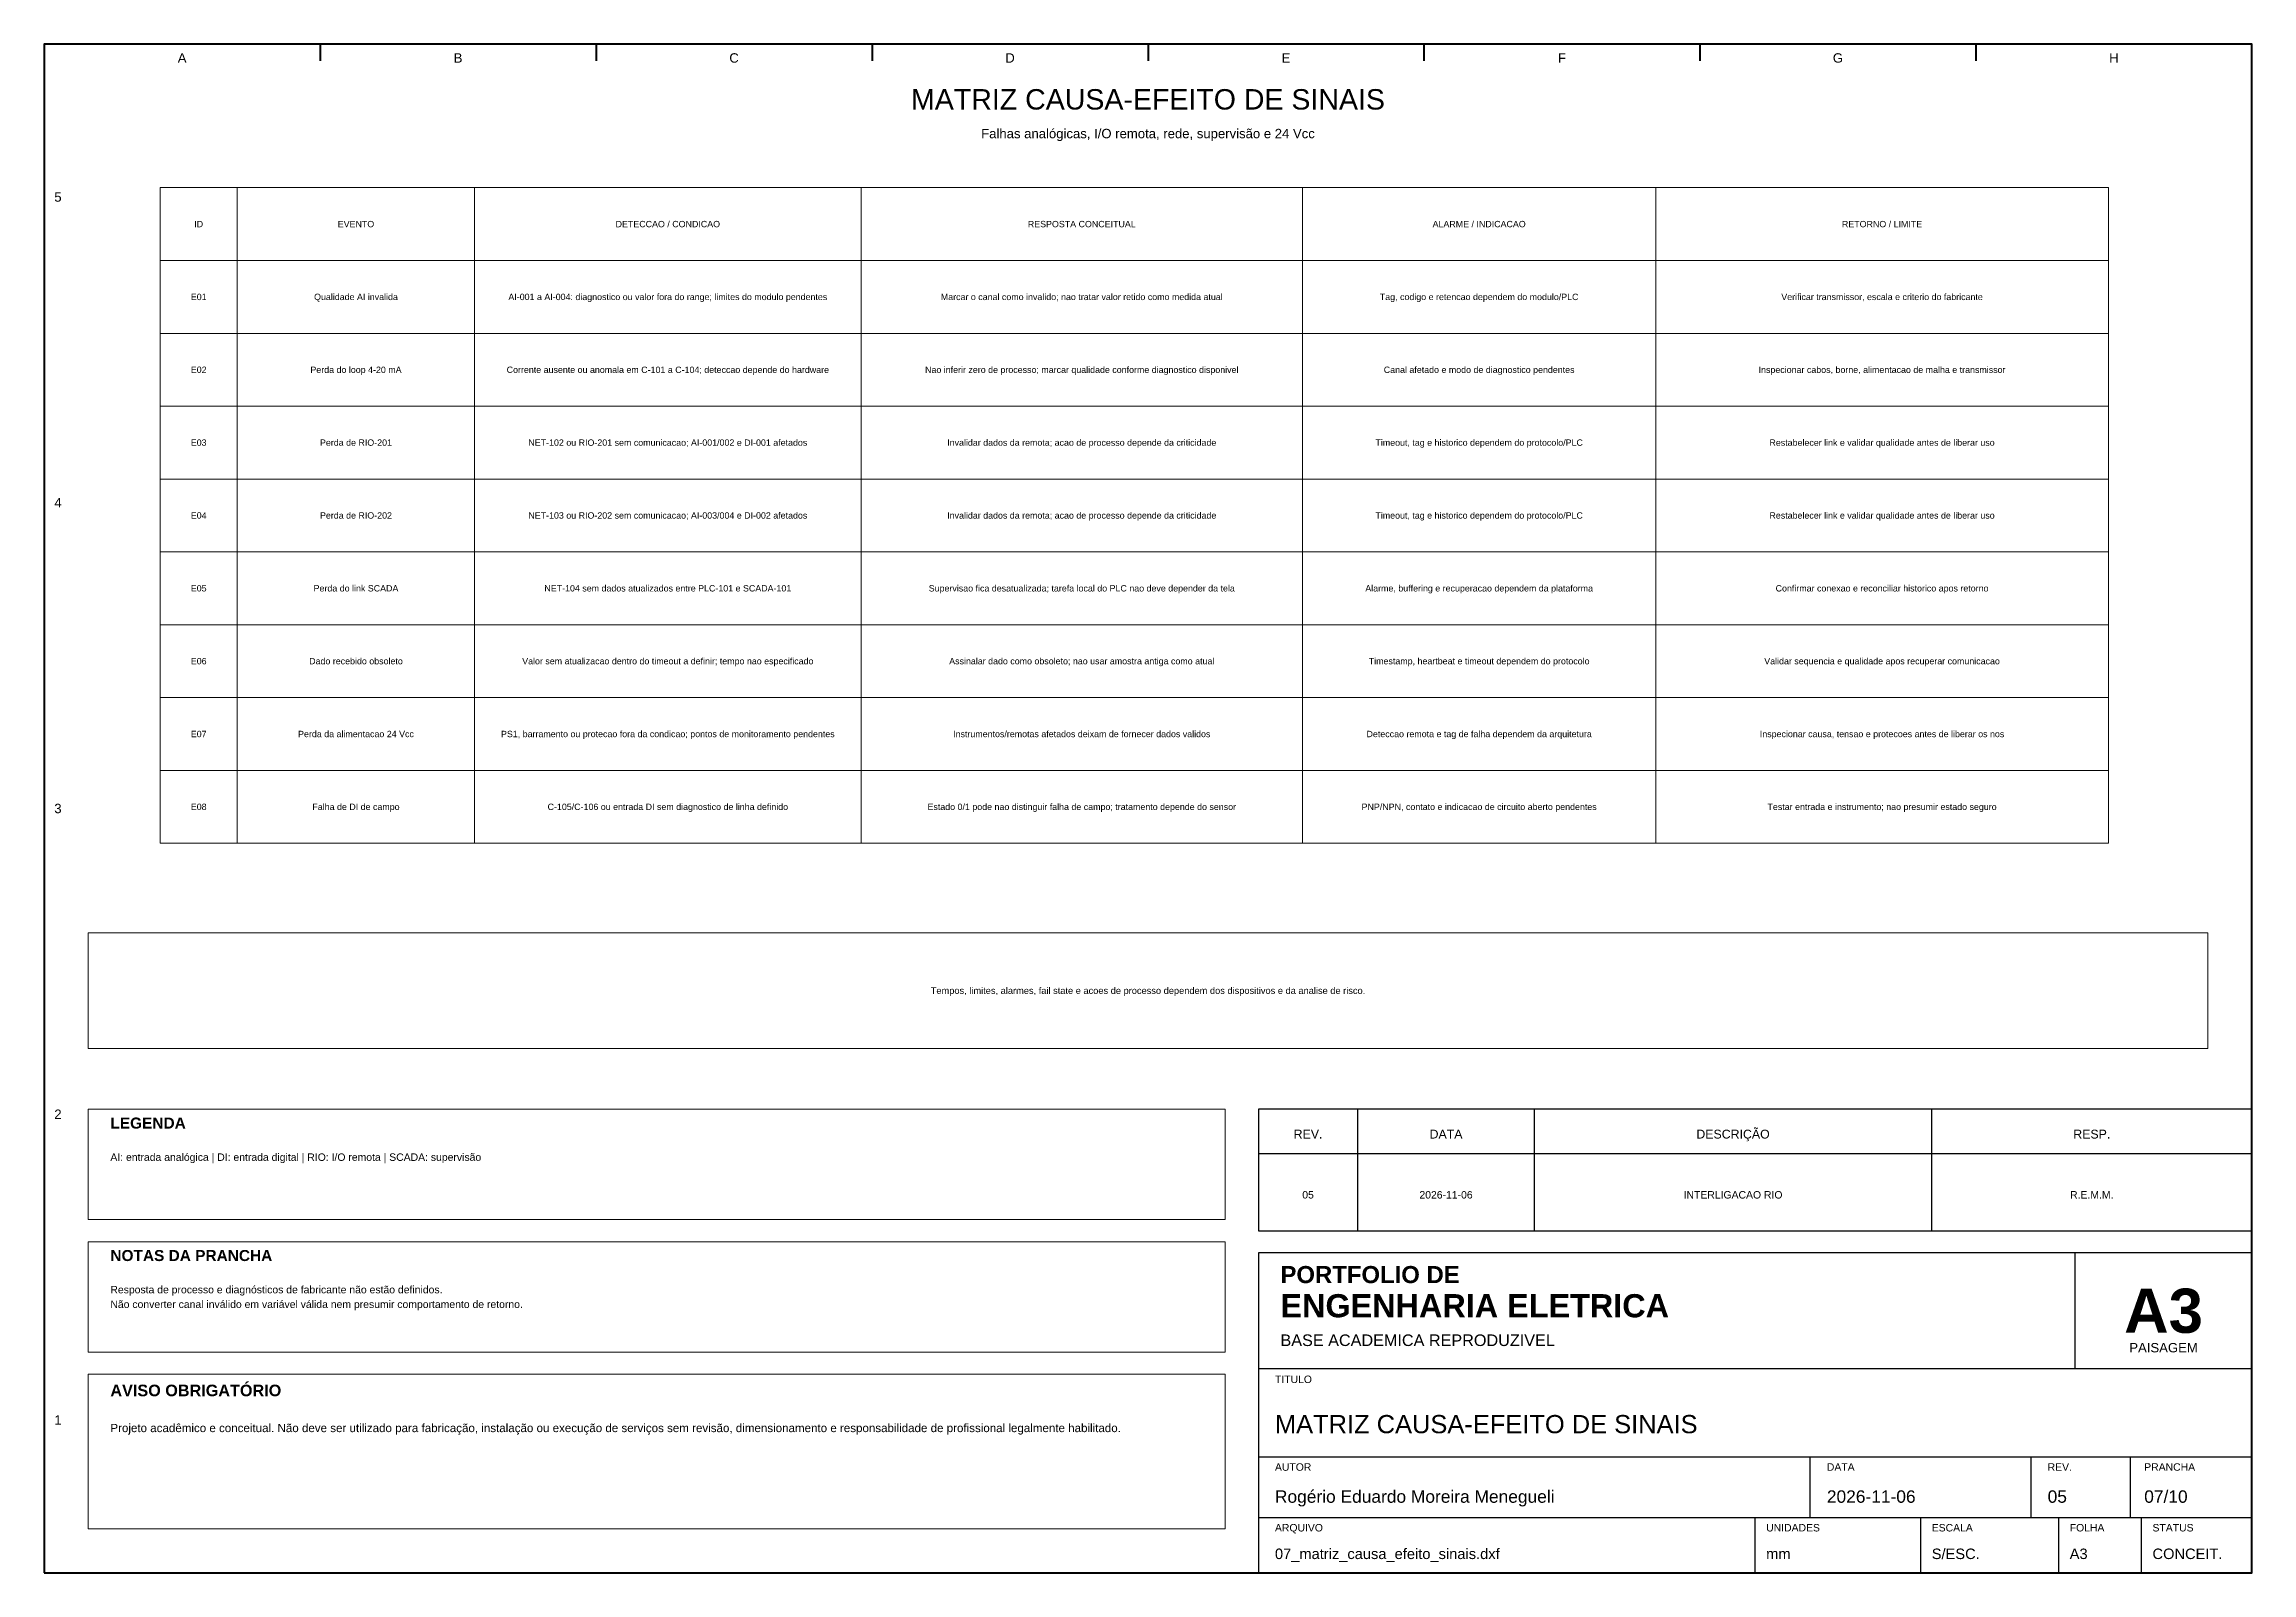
# Model space of a CAD drawing. Header units: millimetres. Extents: x 10 to 410, y 10 to 287.
import ezdxf
from ezdxf.enums import TextEntityAlignment as Align

# ---------------------------------------------------------------- set-up
doc = ezdxf.new("R2010")
doc.units = ezdxf.units.MM
for name, color, linetype, lineweight in [('00_MOLDURA', 7, 'CONTINUOUS', 50), ('01_CARIMBO', 7, 'CONTINUOUS', 25), ('02_TEXTO', 7, 'CONTINUOUS', 18), ('12_LEGENDA', 7, 'CONTINUOUS', 18), ('13_NOTAS', 7, 'CONTINUOUS', 18)]:
    doc.layers.add(name, color=color, linetype=linetype, lineweight=lineweight)
doc.styles.add('PORTFOLIO_TEXTO', font='arial.ttf')
doc.styles.add('PORTFOLIO_TITULO', font='arialbd.ttf', dxfattribs={"width": 0.92})

# ---------------------------------------------------------------- blocks, each defined once
blk = doc.blocks.new('CARIMBO_A3')
at = {"layer": '01_CARIMBO'}
for p, q in [((148, 37), (148, 58)), ((0, 37), (180, 37)), ((0, 21), (180, 21)), ((100, 10), (100, 21)), ((140, 10), (140, 21)), ((158, 10), (158, 21)), ((0, 10), (180, 10)), ((90, 0), (90, 10)), ((120, 0), (120, 10)), ((145, 0), (145, 10)), ((160, 0), (160, 10))]:
    blk.add_line(p, q, dxfattribs=at)
blk.add_lwpolyline([(0, 0), (180, 0), (180, 58), (0, 58)], close=True, dxfattribs=at)
at = {"layer": '01_CARIMBO', "style": 'PORTFOLIO_TEXTO'}
for s, p in [('TITULO', (3, 34.4)), ('AUTOR', (3, 18.5)), ('DATA', (103, 18.5)), ('REV.', (143, 18.5)), ('PRANCHA', (160.5, 18.5)), ('ARQUIVO', (3, 7.5)), ('UNIDADES', (92, 7.5)), ('ESCALA', (122, 7.5)), ('FOLHA', (147, 7.5)), ('STATUS', (162, 7.5))]:
    blk.add_text(s, height=1.35, dxfattribs=at).set_placement(p)
at = {"layer": '02_TEXTO'}
for s, height, style, p in [('PORTFOLIO DE', 3.1, 'PORTFOLIO_TITULO', (4, 52.5)), ('ENGENHARIA ELETRICA', 4.2, 'PORTFOLIO_TITULO', (4, 46.3)), ('BASE ACADEMICA REPRODUZIVEL', 2.1, 'PORTFOLIO_TEXTO', (4, 41.1))]:
    blk.add_text(s, height=height, dxfattribs=dict(at, style=style)).set_placement(p)
for s, height, style, p in [('A3', 8, 'PORTFOLIO_TITULO', (164, 47.5)), ('PAISAGEM', 1.7, 'PORTFOLIO_TEXTO', (164, 40.8))]:
    blk.add_text(s, height=height, dxfattribs=dict(at, style=style)).set_placement(p, align=Align.MIDDLE_CENTER)
at = {"layer": '02_TEXTO', "style": 'PORTFOLIO_TEXTO'}
for tag, p, height in [('TITULO', (3, 25.3), 3.3), ('AUTOR', (3, 12.7), 2.25), ('DATA', (103, 12.7), 2.25), ('REVISAO', (143, 12.7), 2.25), ('PRANCHA', (160.5, 12.7), 2.25), ('ARQUIVO', (3, 2.5), 1.9), ('UNIDADES', (92, 2.5), 1.9), ('ESCALA', (122, 2.5), 1.9), ('FOLHA', (147, 2.5), 1.9), ('STATUS', (162, 2.5), 1.9)]:
    blk.add_attdef(tag, p, '', height=height, dxfattribs=at)

msp = doc.modelspace()

# ---------------------------------------------------------------- linework, layer by layer
at = {"layer": '00_MOLDURA'}
for p, q in [((60, 287), (60, 284)), ((110, 287), (110, 284)), ((160, 287), (160, 284)), ((210, 287), (210, 284)), ((260, 287), (260, 284)), ((310, 287), (310, 284)), ((360, 287), (360, 284))]:
    msp.add_line(p, q, dxfattribs=at)
msp.add_lwpolyline([(10, 10), (410, 10), (410, 287), (10, 287)], close=True, dxfattribs=at)
at = {"layer": '01_CARIMBO'}
for p, q in [((248, 72), (248, 94)), ((280, 72), (280, 94)), ((352, 72), (352, 94)), ((230, 86), (410, 86))]:
    msp.add_line(p, q, dxfattribs=at)
msp.add_lwpolyline([(230, 72), (410, 72), (410, 94), (230, 94)], close=True, dxfattribs=at)
at = {"layer": '12_LEGENDA'}
for p, q in [((45, 142.2), (45, 261)), ((88, 142.2), (88, 261)), ((158, 142.2), (158, 261)), ((238, 142.2), (238, 261)), ((302, 142.2), (302, 261)), ((31, 247.8), (384, 247.8)), ((31, 234.6), (384, 234.6)), ((31, 221.4), (384, 221.4)), ((31, 208.2), (384, 208.2)), ((31, 195), (384, 195)), ((31, 181.8), (384, 181.8)), ((31, 168.6), (384, 168.6)), ((31, 155.4), (384, 155.4))]:
    msp.add_line(p, q, dxfattribs=at)
for points in [[(31, 142.2), (384, 142.2), (384, 261), (31, 261)], [(18, 74), (224, 74), (224, 94), (18, 94)]]:
    msp.add_lwpolyline(points, close=True, dxfattribs=at)
at = {"layer": '13_NOTAS'}
for points in [[(18, 105), (402, 105), (402, 126), (18, 126)], [(18, 50), (224, 50), (224, 70), (18, 70)], [(18, 18), (224, 18), (224, 46), (18, 46)]]:
    msp.add_lwpolyline(points, close=True, dxfattribs=at)

# ---------------------------------------------------------------- block references
at = {"layer": '01_CARIMBO'}
msp.add_blockref('CARIMBO_A3', (230, 10), dxfattribs=at).add_auto_attribs({'TITULO': 'MATRIZ CAUSA-EFEITO DE SINAIS', 'AUTOR': 'Rogério Eduardo Moreira Menegueli', 'DATA': '2026-11-06', 'REVISAO': '05', 'PRANCHA': '07/10', 'ARQUIVO': '07_matriz_causa_efeito_sinais.dxf', 'UNIDADES': 'mm', 'ESCALA': 'S/ESC.', 'FOLHA': 'A3', 'STATUS': 'CONCEIT.'})

# ---------------------------------------------------------------- texts
at = {"layer": '00_MOLDURA', "style": 'PORTFOLIO_TEXTO'}
for s, p in [('A', (35, 284.5)), ('B', (85, 284.5)), ('C', (135, 284.5)), ('D', (185, 284.5)), ('E', (235, 284.5)), ('F', (285, 284.5)), ('G', (335, 284.5)), ('H', (385, 284.5)), ('5', (12.5, 259.3)), ('4', (12.5, 203.9)), ('3', (12.5, 148.5)), ('2', (12.5, 93.1)), ('1', (12.5, 37.7))]:
    msp.add_text(s, height=1.7, dxfattribs=at).set_placement(p, align=Align.MIDDLE_CENTER)
at = {"layer": '01_CARIMBO', "style": 'PORTFOLIO_TEXTO'}
for s, p in [('REV.', (239, 89.5)), ('DATA', (264, 89.5)), ('DESCRIÇÃO', (316, 89.5)), ('RESP.', (381, 89.5))]:
    msp.add_text(s, height=1.6, dxfattribs=at).set_placement(p, align=Align.MIDDLE_CENTER)
at = {"layer": '02_TEXTO', "style": 'PORTFOLIO_TEXTO'}
for s, height, p in [('MATRIZ CAUSA-EFEITO DE SINAIS', 3.7, (210, 277)), ('Falhas analógicas, I/O remota, rede, supervisão e 24 Vcc', 1.7, (210, 270.8)), ('E01', 1.15, (38, 241.2)), ('Qualidade AI invalida', 1.15, (66.5, 241.2)), ('AI-001 a AI-004: diagnostico ou valor fora do range; limites do modulo pendentes', 1.15, (123, 241.2)), ('Marcar o canal como invalido; nao tratar valor retido como medida atual', 1.15, (198, 241.2)), ('Tag, codigo e retencao dependem do modulo/PLC', 1.15, (270, 241.2)), ('Verificar transmissor, escala e criterio do fabricante', 1.15, (343, 241.2)), ('E02', 1.15, (38, 228)), ('Perda do loop 4-20 mA', 1.15, (66.5, 228)), ('Corrente ausente ou anomala em C-101 a C-104; deteccao depende do hardware', 1.15, (123, 228)), ('Nao inferir zero de processo; marcar qualidade conforme diagnostico disponivel', 1.15, (198, 228)), ('Canal afetado e modo de diagnostico pendentes', 1.15, (270, 228)), ('Inspecionar cabos, borne, alimentacao de malha e transmissor', 1.15, (343, 228)), ('E03', 1.15, (38, 214.8)), ('Perda de RIO-201', 1.15, (66.5, 214.8)), ('NET-102 ou RIO-201 sem comunicacao; AI-001/002 e DI-001 afetados', 1.15, (123, 214.8)), ('Invalidar dados da remota; acao de processo depende da criticidade', 1.15, (198, 214.8)), ('Timeout, tag e historico dependem do protocolo/PLC', 1.15, (270, 214.8)), ('Restabelecer link e validar qualidade antes de liberar uso', 1.15, (343, 214.8)), ('E04', 1.15, (38, 201.6)), ('Perda de RIO-202', 1.15, (66.5, 201.6)), ('NET-103 ou RIO-202 sem comunicacao; AI-003/004 e DI-002 afetados', 1.15, (123, 201.6)), ('Invalidar dados da remota; acao de processo depende da criticidade', 1.15, (198, 201.6)), ('Timeout, tag e historico dependem do protocolo/PLC', 1.15, (270, 201.6)), ('Restabelecer link e validar qualidade antes de liberar uso', 1.15, (343, 201.6)), ('E05', 1.15, (38, 188.4)), ('Perda do link SCADA', 1.15, (66.5, 188.4)), ('NET-104 sem dados atualizados entre PLC-101 e SCADA-101', 1.15, (123, 188.4)), ('Supervisao fica desatualizada; tarefa local do PLC nao deve depender da tela', 1.15, (198, 188.4)), ('Alarme, buffering e recuperacao dependem da plataforma', 1.15, (270, 188.4)), ('Confirmar conexao e reconciliar historico apos retorno', 1.15, (343, 188.4)), ('E06', 1.15, (38, 175.2)), ('Dado recebido obsoleto', 1.15, (66.5, 175.2)), ('Valor sem atualizacao dentro do timeout a definir; tempo nao especificado', 1.15, (123, 175.2)), ('Assinalar dado como obsoleto; nao usar amostra antiga como atual', 1.15, (198, 175.2)), ('Timestamp, heartbeat e timeout dependem do protocolo', 1.15, (270, 175.2)), ('Validar sequencia e qualidade apos recuperar comunicacao', 1.15, (343, 175.2)), ('E07', 1.15, (38, 162)), ('Perda da alimentacao 24 Vcc', 1.15, (66.5, 162)), ('PS1, barramento ou protecao fora da condicao; pontos de monitoramento pendentes', 1.15, (123, 162)), ('Instrumentos/remotas afetados deixam de fornecer dados validos', 1.15, (198, 162)), ('Deteccao remota e tag de falha dependem da arquitetura', 1.15, (270, 162)), ('Inspecionar causa, tensao e protecoes antes de liberar os nos', 1.15, (343, 162)), ('E08', 1.15, (38, 148.8)), ('Falha de DI de campo', 1.15, (66.5, 148.8)), ('C-105/C-106 ou entrada DI sem diagnostico de linha definido', 1.15, (123, 148.8)), ('Estado 0/1 pode nao distinguir falha de campo; tratamento depende do sensor', 1.15, (198, 148.8)), ('PNP/NPN, contato e indicacao de circuito aberto pendentes', 1.15, (270, 148.8)), ('Testar entrada e instrumento; nao presumir estado seguro', 1.15, (343, 148.8)), ('05', 1.35, (239, 78.5)), ('2026-11-06', 1.35, (264, 78.5)), ('INTERLIGACAO RIO', 1.35, (316, 78.5)), ('R.E.M.M.', 1.35, (381, 78.5))]:
    msp.add_text(s, height=height, dxfattribs=at).set_placement(p, align=Align.MIDDLE_CENTER)
at = {"layer": '12_LEGENDA', "style": 'PORTFOLIO_TEXTO'}
for s, p in [('ID', (38, 254.4)), ('EVENTO', (66.5, 254.4)), ('DETECCAO / CONDICAO', (123, 254.4)), ('RESPOSTA CONCEITUAL', (198, 254.4)), ('ALARME / INDICACAO', (270, 254.4)), ('RETORNO / LIMITE', (343, 254.4))]:
    msp.add_text(s, height=1.15, dxfattribs=at).set_placement(p, align=Align.MIDDLE_CENTER)
at = {"layer": '12_LEGENDA', "style": 'PORTFOLIO_TITULO'}
msp.add_text('LEGENDA', height=2, dxfattribs=at).set_placement((22, 90.5))
at = {"layer": '12_LEGENDA', "insert": (22, 86), "char_height": 1.35, "width": 198, "attachment_point": 1, "line_spacing_factor": 1.18, "style": 'PORTFOLIO_TEXTO'}
msp.add_mtext('AI: entrada analógica | DI: entrada digital | RIO: I/O remota | SCADA: supervisão', dxfattribs=at)
at = {"layer": '13_NOTAS', "style": 'PORTFOLIO_TEXTO'}
msp.add_text('Tempos, limites, alarmes, fail state e acoes de processo dependem dos dispositivos e da analise de risco.', height=1.2, dxfattribs=at).set_placement((210, 115.5), align=Align.MIDDLE_CENTER)
at = {"layer": '13_NOTAS', "style": 'PORTFOLIO_TITULO'}
for s, height, p in [('NOTAS DA PRANCHA', 2, (22, 66.5)), ('AVISO OBRIGATÓRIO', 2.1, (22, 42))]:
    msp.add_text(s, height=height, dxfattribs=at).set_placement(p)
at = {"layer": '13_NOTAS', "width": 198, "attachment_point": 1, "line_spacing_factor": 1.18, "style": 'PORTFOLIO_TEXTO'}
for s, insert, char_height in [('Resposta de processo e diagnósticos de fabricante não estão definidos.\\PNão converter canal inválido em variável válida nem presumir comportamento de retorno.', (22, 62), 1.35), ('Projeto acadêmico e conceitual. Não deve ser utilizado para fabricação, instalação ou execução de serviços sem revisão, dimensionamento e responsabilidade de profissional legalmente habilitado.', (22, 37), 1.5)]:
    msp.add_mtext(s, dxfattribs=dict(at, insert=insert, char_height=char_height))

doc.saveas('drawing.dxf')
